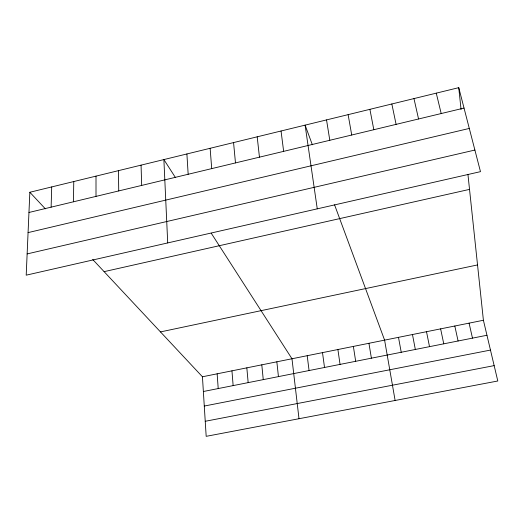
<?xml version="1.0" encoding="UTF-8"?>
<svg xmlns="http://www.w3.org/2000/svg" width="524" height="524" viewBox="0 0 524 524"><rect width="100%" height="100%" fill="white"/><g stroke="black" fill="none" stroke-linecap="round" stroke-linejoin="round"><path stroke-width="0.79" d="M96.003 196.389L96.003 176.129M73.458 201.799L73.766 181.553M51.116 207.157L51.712 186.93M29.848 192.262L26.2 275.172L480.482 171.649L458.749 87.665L29.848 192.262L45.378 208.86M28.964 212.475L464.028 108.068M28.073 232.61L469.301 128.439M27.137 253.917L474.895 150.047M104.112 271.648L469.53 189.38M160.475 331.915L477.541 264.928M92.722 259.478L202.441 376.776L483.403 320.262L467.945 174.427M203.364 391.507L486.96 335.262M204.281 406.048L490.471 350.078M205.238 421.283L494.158 365.621M175.278 177.295L163.881 159.571L167.713 242.92M211.231 233.2L291.979 358.763L299.001 418.722M312.356 144.762L305.099 125.131L317.262 208.847M334.567 204.825L384.596 340.135L395.122 400.48M436.263 93.148L441.201 113.551M483.403 320.262L497.8 380.994L206.181 436.335L202.441 376.776M469.072 323.144L472.484 338.131M413.967 98.584L418.558 118.981M454.812 326.013L458.087 340.986M440.625 328.862L443.763 343.829M391.841 103.981L396.098 124.371M426.51 331.705L429.51 346.652M369.898 109.333L373.822 129.716M412.467 334.528L415.336 349.469M398.495 337.338L401.227 352.266M348.126 114.638L351.722 135.022M368.935 343.286L371.392 358.18M326.531 119.911L329.806 140.281M353.373 346.416L355.678 361.298M337.895 349.528L340.056 364.396M322.502 352.626L324.52 367.481M281.041 131L283.648 151.357M307.195 355.704L309.075 370.54M257.192 136.816L259.452 157.161M276.849 361.809L278.441 376.618M458.749 87.665L461.061 109.509M261.797 364.835L263.258 379.631M233.56 142.58L235.479 162.918M246.837 367.848L248.16 382.625M231.955 370.841L233.141 385.605M210.131 148.299L211.716 168.623M217.152 373.815L218.213 388.566M186.904 153.958L188.162 174.269M141.061 165.139L141.677 185.431M118.431 170.66L118.738 190.933"/></g></svg>
